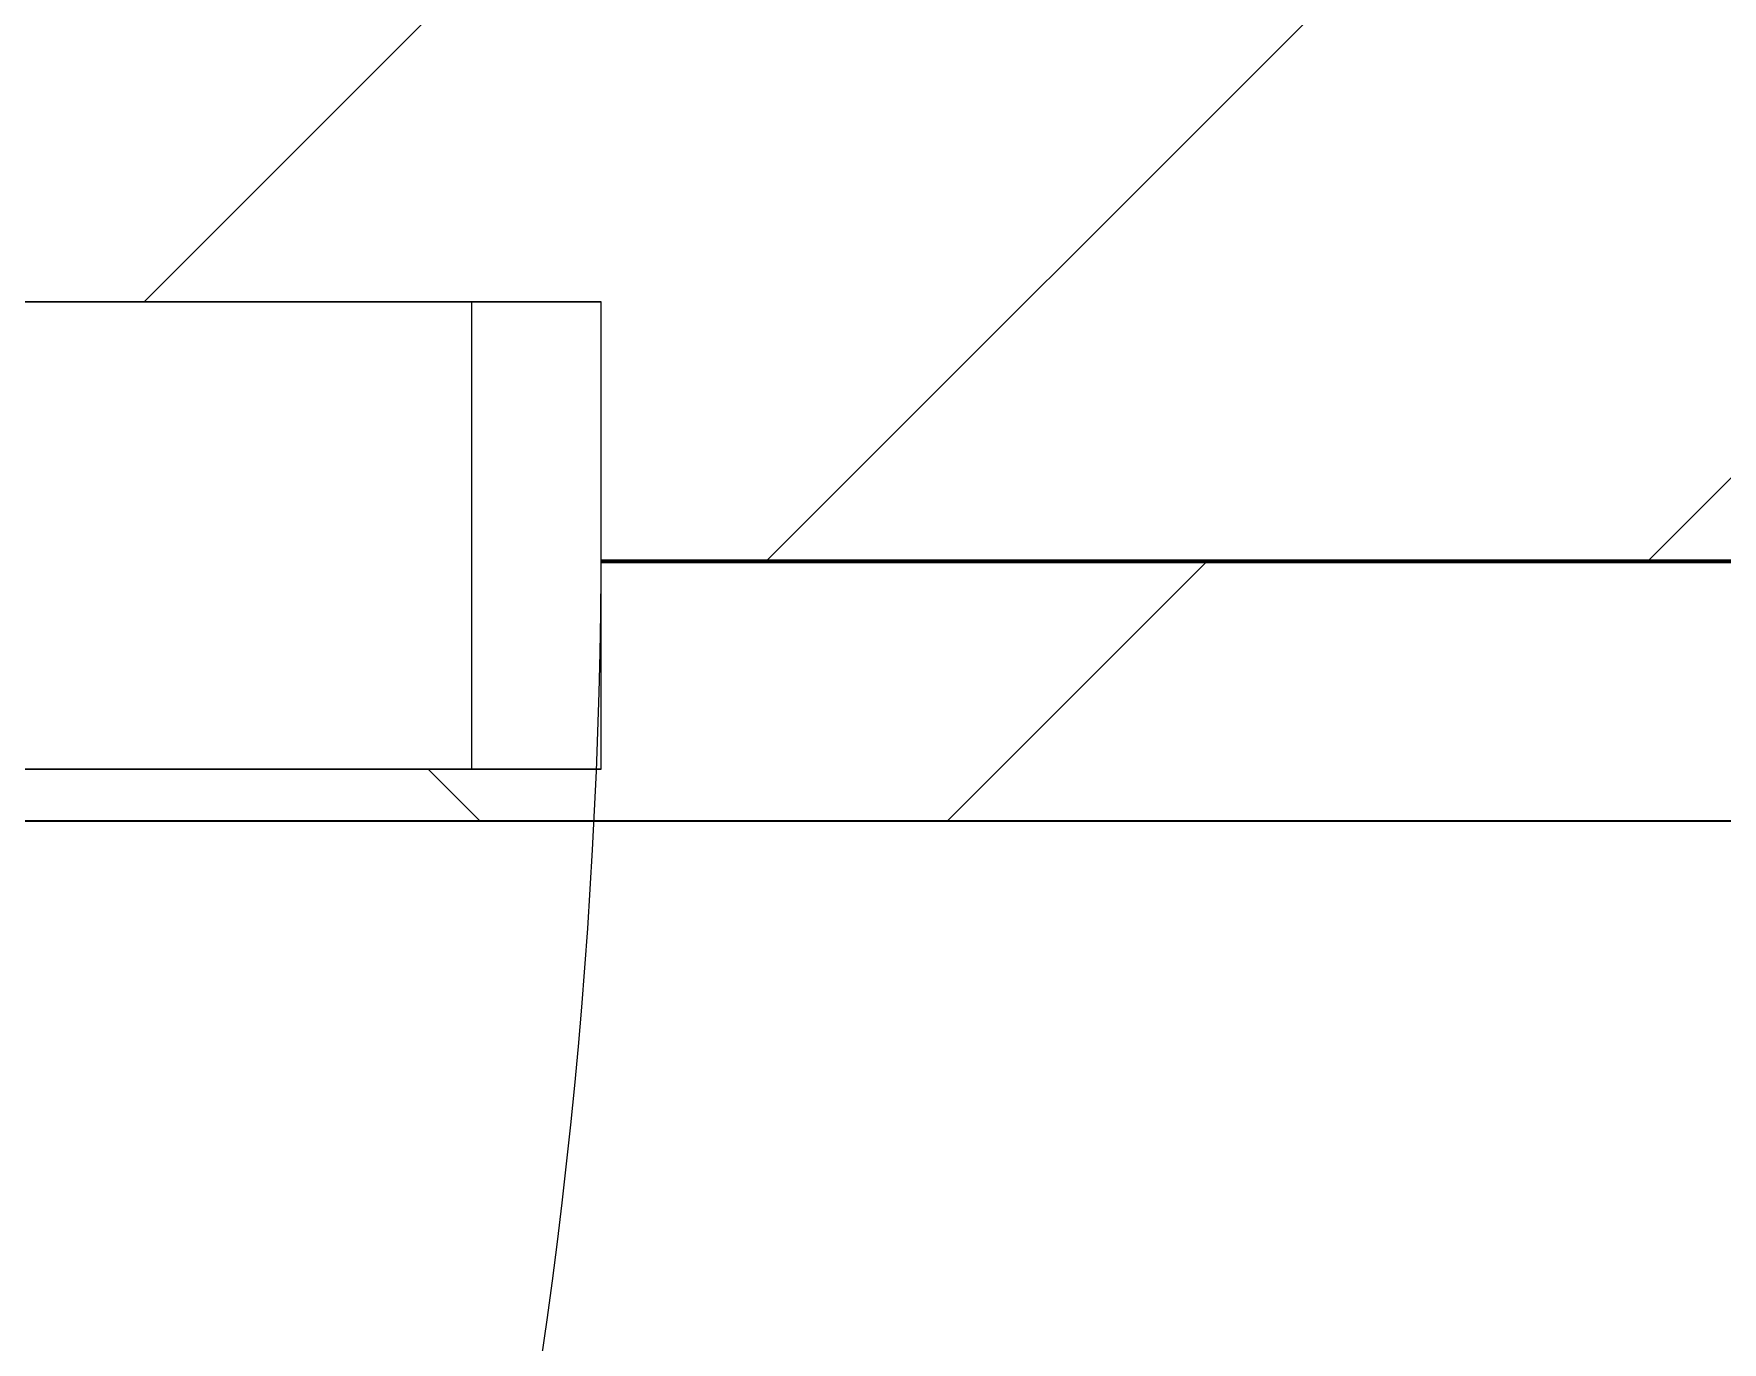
# Model space of a CAD drawing. Header units: millimetres. Extents: x -853228 to -744682, y -17776 to 32484.
# Drawn here: x -779291.6 to -778966.6, y 7793.7 to 8045.6 of the extents above; entities that cross this region are included whole.
import ezdxf
from ezdxf.xclip import XClip

# ---------------------------------------------------------------- set-up
doc = ezdxf.new("R2010")
doc.units = ezdxf.units.MM
doc.header["$XCLIPFRAME"] = 0
for name, color, linetype, lineweight in [('A-DOOR', 3, 'Continuous', 25), ('A-DOOR-E', 2, 'Continuous', 25), ('A-DOOR-OPNG', 2, 'Continuous', 9), ('A-GLAZ-CURT', 2, 'Continuous', 9), ('A-WALL', 5, 'Continuous', 35), ('A-WALL-FNSH', 2, 'Continuous', 35), ('A-WALL-PATT', 1, 'Continuous', 9)]:
    doc.layers.add(name, color=color, linetype=linetype, lineweight=lineweight)

# ---------------------------------------------------------------- blocks, each defined once
blk = doc.blocks.new('DPA_AC-SG-PI - A2_1200x2000 mm-V1-4281-01 ENLARGED LOWER PLATFORM LEVEL - REFLECTED CEILING PLAN - SHEET 2')
at = {"layer": 'A-DOOR'}
for p, q in [((575, 75), (575, -15)), ((600, 75), (575, 75)), ((600, -15), (600, 75)), ((575, -15), (600, -15))]:
    blk.add_line(p, q, dxfattribs=at)
at = {"layer": 'A-DOOR-E'}
for p, q in [((-600, 75), (600, 75)), ((575, 75), (-575, 75)), ((575, 75), (575, -14.07)), ((600, -14.07), (600, 75)), ((-456.03, -15), (575, -15)), ((600, -15), (-456.03, -15))]:
    blk.add_line(p, q, dxfattribs=at)
at = {"layer": 'A-DOOR-OPNG'}
blk.add_arc((-500, 30.2), 1100, 334.74419, 0, dxfattribs=at)
blk = doc.blocks.new('PPLS-PP19_Custom Tile Pattern - Custom Tile Pattern-V61-4281-01 ENLARGED LOWER PLATFORM LEVEL - REFLECTED CEILING PLAN - SHEET 2')
at = {"layer": 'A-GLAZ-CURT'}
for p, q in [((-107.35, 0), (300, 0)), ((300, 0), (-107.35, 0)), ((195.99, 0), (213.31, 0)), ((213.31, 0), (195.99, 0)), ((230.06, 0), (300, 0)), ((-107.35, -50), (300, -50)), ((300, -50), (-107.35, -50))]:
    blk.add_line(p, q, dxfattribs=at)
for points, knots in [([(-15.19, 0), (-13.07, 0), (7.48, 0), (42.82, 0), (88.72, 0), (120.63, 0), (138.28, 0), (138.53, 0)], [-461.142613, -461.142613, -461.142613, -461.142613, -429.606584, -390.253598, -346.313304, -291.370682, -290.5735, -290.5735, -290.5735, -290.5735]), ([(103.09, 0), (101.08, 0), (86.31, 0), (63.34, 0), (35.84, 0), (12, 0), (3.08, 0), (-1.67, 0), (-2.25, 0)], [-375.435014, -375.435014, -375.435014, -375.435014, -369.147452, -330.153101, -307.516438, -285.83788, -246.234814, -234.646884, -234.646884, -234.646884, -234.646884]), ([(99.26, 0), (97.94, 0), (91.62, 0), (85.59, 0), (74.4, 0), (62.26, 0), (51.85, 0), (43.81, 0), (29.53, 0), (20.67, 0), (18.85, 0), (18.16, 0)], [-7633.94163, -7633.94163, -7633.94163, -7633.94163, -7531.75727, -7135.649961, -6924.452779, -6738.82075, -6548.303034, -6314.283804, -6135.05769, -5972.647715, -5832.674503, -5832.674503, -5832.674503, -5832.674503]), ([(30.34, 0), (31.84, 0), (38.35, 0), (53.39, 0), (71.67, 0), (84.83, 0), (86.01, 0), (92.51, 0), (94.33, 0)], [-4870.374618, -4870.374618, -4870.374618, -4870.374618, -4705.298446, -4353.683244, -3960.84581, -3759.045785, -3336.541051, -2783.776468, -2783.776468, -2783.776468, -2783.776468]), ([(31.1, 0), (31.78, 0), (35.8, 0), (48.37, 0), (71.92, 0), (100.57, 0), (116.36, 0), (128.63, 0), (128.95, 0)], [-139.789633, -139.789633, -139.789633, -139.789633, -135.792042, -118.513713, -97.899267, -63.759246, -39.050993, -35.895543, -35.895543, -35.895543, -35.895543]), ([(136.44, 0), (121.66, 0), (86.93, 0), (51.16, 0), (31.18, 0)], [-106.750556, -106.750556, -106.750556, -106.750556, -59.610984, 0, 0, 0, 0]), ([(99.5, 0), (89.84, 0), (74.85, 0), (57.82, 0), (46.51, 0), (41.18, 0), (36.02, 0), (35.54, 0), (35.54, 0)], [-394.700319, -394.700319, -394.700319, -394.700319, -357.622665, -341.267687, -334.000314, -326.15566, -319.318397, -317.489778, -317.489778, -317.489778, -317.489778]), ([(36.29, 0), (37.77, 0), (48.82, 0), (64.79, 0), (95.91, 0), (124.45, 0), (132.42, 0), (134.6, 0)], [-314.598523, -314.598523, -314.598523, -314.598523, -305.899624, -287.17622, -249.500363, -194.761443, -152.241002, -152.241002, -152.241002, -152.241002]), ([(94.4, 0), (94.4, 0), (94.64, 0), (99.11, 0), (108.97, 0), (120.79, 0), (139.94, 0), (163.31, 0), (185.23, 0), (193.62, 0), (194.69, 0), (194.79, 0)], [-2348.345796, -2348.345796, -2348.345796, -2348.345796, -2310.419338, -2233.599744, -2052.234781, -1843.028543, -1530.39897, -1095.004608, -529.74427, -295.064701, -265.121568, -265.121568, -265.121568, -265.121568]), ([(114.39, 0), (114.2, 0), (112.08, 0), (106.59, 0), (100.56, 0), (99.49, 0)], [-8148.58938, -8148.58938, -8148.58938, -8148.58938, -8105.191388, -7723.759874, -7639.892136, -7639.892136, -7639.892136, -7639.892136]), ([(168.37, 0), (167.68, 0), (162.47, 0), (147.02, 0), (117.98, 0), (101.91, 0), (100.34, 0)], [-543.375029, -543.375029, -543.375029, -543.375029, -530.793311, -458.593899, -401.860199, -395.777283, -395.777283, -395.777283, -395.777283]), ([(129.02, 0), (129.02, 0), (124.41, 0), (122.35, 0), (114.96, 0), (108.04, 0), (103.09, 0)], [-35.386604, -35.386604, -35.386604, -35.386604, -31.430235, -22.807238, -15.488593, 0, 0, 0, 0]), ([(157.9, 0), (156.77, 0), (151.67, 0), (143.29, 0), (134.04, 0), (126.24, 0), (118.6, 0), (114.23, 0), (111.98, 0), (105.66, 0), (105.23, 0), (105.23, 0)], [-10292.955006, -10292.955006, -10292.955006, -10292.955006, -10098.273015, -9847.788484, -9677.714971, -9567.007022, -9453.21225, -9220.200448, -9012.77275, -8966.157302, -8929.495943, -8929.495943, -8929.495943, -8929.495943]), ([(105.26, 0), (105.52, 0), (111.01, 0), (112.65, 0), (113.59, 0)], [-8920.561005, -8920.561005, -8920.561005, -8920.561005, -8814.835624, -8577.462505, -8577.462505, -8577.462505, -8577.462505]), ([(128.58, 0), (128.8, 0), (130.16, 0), (139.26, 0), (152.67, 0), (161.24, 0), (162.19, 0), (162.75, 0)], [-633.326174, -633.326174, -633.326174, -633.326174, -627.736123, -618.981161, -602.094757, -592.980799, -581.414464, -581.414464, -581.414464, -581.414464]), ([(137.1, 0), (136, 0), (133.64, 0), (129.87, 0), (129.11, 0)], [-670.405967, -670.405967, -670.405967, -670.405967, -651.020627, -640.742133, -640.742133, -640.742133, -640.742133]), ([(193.8, 0), (193.33, 0), (190.11, 0), (183.13, 0), (171, 0), (161.95, 0), (161.28, 0), (158.35, 0), (157.85, 0), (157.77, 0)], [-11665.349007, -11665.349007, -11665.349007, -11665.349007, -11565.880756, -11105.624034, -10839.086983, -10768.332124, -10666.779182, -10580.760289, -10550.278881, -10550.278881, -10550.278881, -10550.278881]), ([(300, 0), (286.53, 0), (254.22, 0), (207.11, 0), (177.41, 0), (159.34, 0), (158.33, 0), (158.3, 0)], [-285.253232, -285.253232, -285.253232, -285.253232, -244.693688, -187.987675, -143.776725, -129.632772, -123.352749, -123.352749, -123.352749, -123.352749]), ([(159.07, 0), (159.13, 0), (160.84, 0), (165.21, 0), (174.15, 0), (185.98, 0), (208.82, 0), (219.42, 0), (230.06, 0)], [-115.643202, -115.643202, -115.643202, -115.643202, -114.681583, -87.660824, -65.295536, -41.623857, -24.459831, 0, 0, 0, 0]), ([(162.75, 0), (165.4, 0), (170.91, 0), (172.61, 0), (172.61, 0)], [-111.264224, -111.264224, -111.264224, -111.264224, -56.742688, -19.085662, -19.085662, -19.085662, -19.085662]), ([(247.1, 0), (246.76, 0), (245.04, 0), (238.34, 0), (226.56, 0), (221.1, 0), (200.27, 0), (182.99, 0), (174.27, 0), (169.67, 0), (168.99, 0)], [-9649.085549, -9649.085549, -9649.085549, -9649.085549, -9581.591397, -9406.094246, -9221.510254, -9016.44624, -8717.832359, -8253.978395, -8152.463617, -8069.855175, -8069.855175, -8069.855175, -8069.855175]), ([(215.22, 0), (214.62, 0), (210.55, 0), (203.98, 0), (187.54, 0), (175.3, 0), (169.49, 0)], [-203.825446, -203.825446, -203.825446, -203.825446, -198.527383, -184.406837, -162.427601, -142.916156, -142.916156, -142.916156, -142.916156]), ([(171.51, 0), (176.48, 0), (193.23, 0), (201.73, 0), (208.81, 0), (213.9, 0), (241.96, 0), (266.73, 0), (281.71, 0), (291.71, 0), (296.52, 0), (297.86, 0), (298.09, 0)], [-7971.819559, -7971.819559, -7971.819559, -7971.819559, -7784.112253, -7606.717214, -7289.299508, -7042.621073, -6582.165592, -6068.460911, -5766.029927, -5566.724884, -5280.360606, -5199.253518, -5199.253518, -5199.253518, -5199.253518]), ([(172.07, 0), (177.66, 0), (187.87, 0), (201.08, 0), (207.47, 0), (213.96, 0), (215.11, 0)], [-255.364076, -255.364076, -255.364076, -255.364076, -237.955587, -223.92608, -215.862851, -208.75215, -208.75215, -208.75215, -208.75215]), ([(300, 0), (288.22, 0), (262, 0), (230.43, 0), (219.94, 0), (219.02, 0)], [-12528.858583, -12528.858583, -12528.858583, -12528.858583, -11905.454923, -11162.864862, -10856.732305, -10856.732305, -10856.732305, -10856.732305]), ([(219.9, 0), (220.86, 0), (227.84, 0), (242.06, 0), (246.54, 0), (246.96, 0)], [-10670.940496, -10670.940496, -10670.940496, -10670.940496, -10511.382485, -9925.173265, -9834.877357, -9834.877357, -9834.877357, -9834.877357]), ([(284.76, 0), (284.76, 0), (285.09, 0), (287.47, 0), (293.59, 0), (297.76, 0), (300, 0)], [-4110.630118, -4110.630118, -4110.630118, -4110.630118, -4053.389046, -3959.664717, -3862.421465, -3746.95702, -3746.95702, -3746.95702, -3746.95702]), ([(297.38, 0), (295.84, 0), (291.62, 0), (285.38, 0), (284.87, 0)], [-4803.172655, -4803.172655, -4803.172655, -4803.172655, -4358.271401, -4143.037883, -4143.037883, -4143.037883, -4143.037883])]:
    blk.add_open_spline(points, degree=3, knots=knots, dxfattribs=at)
for points in [[(168.74, 0), (168.74, 0), (169.81, 0), (171.51, 0)], [(195.11, 0), (194.91, 0), (194.44, 0), (193.8, 0)]]:
    blk.add_open_spline(points, degree=3, dxfattribs=at)
blk = doc.blocks.new('PPLS-PP19_Custom Tile Pattern - Custom Tile Pattern-V62-4281-01 ENLARGED LOWER PLATFORM LEVEL - REFLECTED CEILING PLAN - SHEET 2')
at = {"layer": 'A-GLAZ-CURT'}
for p, q in [((-300, 0), (300, 0)), ((300, 0), (-300, 0)), ((-293.07, 0), (-275.75, 0)), ((-275.75, 0), (-293.07, 0)), ((-222.32, 0), (-205, 0)), ((-205, 0), (-222.32, 0))]:
    blk.add_line(p, q, dxfattribs=at)
at = {"layer": 'A-GLAZ-CURT', "flags": 128}
for points in [[(-300, 0), (-291.56, 0), (-283.3, 0), (-275.2, 0), (-267.26, 0), (-259.45, 0), (-251.77, 0), (-244.2, 0), (-236.74, 0), (-229.36, 0), (-222.06, 0), (-214.83, 0), (-207.71, 0), (-200.76, 0), (-194.02, 0), (-187.54, 0)], [(-155.81, 0), (-160.27, 0), (-164.95, 0), (-169.65, 0), (-174.47, 0), (-179.49, 0), (-184.81, 0), (-190.44, 0), (-196.37, 0), (-202.58, 0), (-209.04, 0), (-215.73, 0), (-222.63, 0), (-229.72, 0), (-236.97, 0), (-244.39, 0), (-251.96, 0), (-259.67, 0), (-267.51, 0), (-275.48, 0), (-283.55, 0), (-291.73, 0), (-300, 0)]]:
    blk.add_lwpolyline(points, dxfattribs=at)
at = {"layer": 'A-GLAZ-CURT'}
for points, knots in [([(-300, 0), (-284.65, 0), (-236.57, 0), (-174.61, 0), (-129.95, 0), (-110.8, 0), (-99.5, 0), (-91.46, 0)], [-5323.127839, -5323.127839, -5323.127839, -5323.127839, -4502.809032, -2700.551212, -1002.059161, -460.363443, 0, 0, 0, 0]), ([(-225.07, 0), (-242.99, 0), (-265.23, 0), (-290.31, 0), (-293.68, 0)], [-14892.772381, -14892.772381, -14892.772381, -14892.772381, -13729.592194, -13551.000693, -13551.000693, -13551.000693, -13551.000693]), ([(-224.98, 0), (-228.83, 0), (-238.59, 0), (-255.22, 0), (-262.59, 0), (-264.9, 0), (-265.4, 0)], [-1062.575795, -1062.575795, -1062.575795, -1062.575795, -858.079193, -543.655514, -208.940337, 0, 0, 0, 0]), ([(-258.6, 0), (-257.91, 0), (-254.26, 0), (-242.21, 0), (-231.34, 0), (-225.2, 0)], [-5722.54675, -5722.54675, -5722.54675, -5722.54675, -5657.471696, -5413.335975, -5069.638732, -5069.638732, -5069.638732, -5069.638732]), ([(-156.12, 0), (-157.05, 0), (-164.64, 0), (-177.91, 0), (-199.46, 0), (-216.65, 0), (-231.26, 0), (-233.46, 0), (-234, 0)], [-2162.554546, -2162.554546, -2162.554546, -2162.554546, -2113.765672, -1763.376603, -1422.553702, -978.033455, -846.069444, -682.911962, -682.911962, -682.911962, -682.911962]), ([(-233.49, 0), (-233.44, 0), (-232.38, 0), (-230.85, 0), (-226.04, 0), (-224.87, 0)], [-455.274641, -455.274641, -455.274641, -455.274641, -440.605512, -119.536984, -30.499317, -30.499317, -30.499317, -30.499317]), ([(-156.27, 0), (-173.84, 0), (-196.32, 0), (-221.17, 0), (-224.74, 0)], [-16539.310749, -16539.310749, -16539.310749, -16539.310749, -15131.813646, -14899.83482, -14899.83482, -14899.83482, -14899.83482]), ([(-224.74, 0), (-223.96, 0), (-219.91, 0), (-213.1, 0), (-200.2, 0), (-185.8, 0), (-171.77, 0), (-158.7, 0), (-157.22, 0)], [-5061.090897, -5061.090897, -5061.090897, -5061.090897, -5017.494783, -4832.723979, -4666.091899, -4349.945572, -4000.813434, -3840.635403, -3840.635403, -3840.635403, -3840.635403]), ([(-137.88, 0), (-140.56, 0), (-147.66, 0), (-147.69, 0), (-158.72, 0), (-174.02, 0), (-185.59, 0), (-205.46, 0), (-218.46, 0), (-224.74, 0)], [-3187.727384, -3187.727384, -3187.727384, -3187.727384, -2919.378265, -2477.344047, -2237.412286, -2029.680487, -1755.085331, -1400.429864, -1066.820823, -1066.820823, -1066.820823, -1066.820823]), ([(-223.63, 0), (-219.39, 0), (-206.17, 0), (-188.58, 0), (-169.02, 0), (-152.12, 0), (-136.84, 0), (-127.33, 0), (-124.19, 0), (-123.43, 0), (-123.28, 0)], [-5463.295695, -5463.295695, -5463.295695, -5463.295695, -5161.076232, -4739.070012, -4465.409639, -4149.119819, -3839.893365, -3647.167523, -3488.92562, -3439.852845, -3439.852845, -3439.852845, -3439.852845])]:
    blk.add_open_spline(points, degree=3, knots=knots, dxfattribs=at)
blk.add_open_spline([(-294.48, 0), (-296.32, 0), (-298.15, 0), (-300, 0)], degree=3, dxfattribs=at)
blk = doc.blocks.new('*U516')
at = {"layer": 'A-GLAZ-CURT', "rotation": 180}
for name, p in [('PPLS-PP19_Custom Tile Pattern - Custom Tile Pattern-V61-4281-01 ENLARGED LOWER PLATFORM LEVEL - REFLECTED CEILING PLAN - SHEET 2', (22800, 4315)), ('PPLS-PP19_Custom Tile Pattern - Custom Tile Pattern-V62-4281-01 ENLARGED LOWER PLATFORM LEVEL - REFLECTED CEILING PLAN - SHEET 2', (22200, 4315))]:
    blk.add_blockref(name, p, dxfattribs=at)
blk = doc.blocks.new('DPA_AC-SG-PI - A2_1200x2000 mm-12150596-4180-01 LOWER PLATFORM LEVEL - REFLECTED CEILING PLAN')
at = {"layer": 'A-DOOR', "lineweight": 9}
for p, q in [((575, 75), (575, -15)), ((600, 75), (575, 75)), ((600, -15), (600, 75)), ((575, -15), (600, -15))]:
    blk.add_line(p, q, dxfattribs=at)
at = {"layer": 'A-DOOR-E'}
for p, q in [((-600, 75), (600, 75)), ((575, 75), (-575, 75)), ((575, 75), (575, -15)), ((600, -15), (600, 75)), ((-456.03, -15), (575, -15)), ((600, -15), (-456.03, -15))]:
    blk.add_line(p, q, dxfattribs=at)
at = {"layer": 'A-DOOR-OPNG'}
blk.add_arc((-500, 30.2), 1100, 334.74419, 0, dxfattribs=at)
blk = doc.blocks.new('C-1-PP19-AR-4180-01-B_20250908-040939_EXDOWNLIGHT')
at = {"layer": 'A-DOOR-E'}
blk.add_blockref('DPA_AC-SG-PI - A2_1200x2000 mm-12150596-4180-01 LOWER PLATFORM LEVEL - REFLECTED CEILING PLAN', (-35100, 4340), dxfattribs=at)
blk = doc.blocks.new('*U986')
blk.add_lwpolyline([(-38349, 4315), (-38349, 2757.5), (-41450, 2757.5), (-41450, 4315), (-49246.8, 4315), (-49246.8, 550), (-30509.06, 550), (-30509.06, 4315), (-38349, 4315)])

msp = doc.modelspace()

# ---------------------------------------------------------------- hatches: boundary and pattern name
at = {"layer": 'A-WALL-PATT', "lineweight": 9}
h = msp.add_hatch(dxfattribs=at)
h.set_pattern_fill('FP_2', color=256, style=0, pattern_type=2)
h.set_pattern_definition([(45, (0, 0), (-84.852814, 84.852814), [])])
h.paths.add_polyline_path([(-778775.03, 7944.02), (-778775.03, 8144.02), (-783082.37, 8144.02), (-783082.37, 7944.02), (-780382.37, 7944.02), (-780382.37, 7994.02), (-779182.37, 7994.02), (-779182.37, 7944.02), (-779050.8, 7944.02)])

# ---------------------------------------------------------------- linework, layer by layer
at = {"layer": 'A-WALL', "color": 7, "lineweight": 70}
msp.add_line((-778775.03, 7944.02), (-779182.37, 7944.02), dxfattribs=at)
at = {"layer": 'A-WALL-FNSH', "color": 250}
msp.add_line((-779182.37, 7944.02), (-778775.03, 7944.02), dxfattribs=at)

# ---------------------------------------------------------------- block references
ref = msp.add_blockref('*U986', (-744682.37, 3579.02))
XClip(ref).set_block_clipping_path([(-104690.1238047113, -9620.0077451946), (-34092.6543255158, 14393.0014498748)])

# ---------------------------------------------------------------- next in the draw order: hatches: boundary and pattern name
at = {"layer": 'A-WALL-PATT', "lineweight": 9}
h = msp.add_hatch(dxfattribs=at)
h.set_pattern_fill('FP_3', color=256, style=0, pattern_type=2)
h.set_pattern_definition([(45, (0, 0), (-212.13203, 212.13203), []), (135, (0, 0), (-212.13203, -212.13203), [])])
h.paths.add_polyline_path([(-779257.63, 7894.02), (-778775.03, 7894.02), (-778775.03, 7944.02), (-779182.37, 7944.02), (-779182.37, 7904.02), (-780238.41, 7904.02), (-780216.03, 7894.02), (-779326.57, 7894.02)])
h.paths.add_polyline_path([(-780636.49, 7894.02), (-780326.34, 7894.02), (-780348.72, 7904.02), (-780382.37, 7904.95), (-780382.37, 7944.02), (-783032.37, 7944.02), (-783032.37, 7894.02), (-780705.43, 7894.02)])

# ---------------------------------------------------------------- next in the draw order: linework, layer by layer
msp.add_spline([(-835882.37, 3579.02), (-801682.37, 12088.47), (-758836, 27096.51), (-744682.37, 3579.02)], degree=3)
at = {"layer": 'A-WALL-FNSH', "color": 250}
for p, q in [((-779182.37, 7894.02), (-780216.03, 7894.02)), ((-778775.03, 7894.02), (-779182.37, 7894.02))]:
    msp.add_line(p, q, dxfattribs=at)

# ---------------------------------------------------------------- next in the draw order: block references
ref = msp.add_blockref('C-1-PP19-AR-4180-01-B_20250908-040939_EXDOWNLIGHT', (-744682.37, 3579.02))
XClip(ref).set_block_clipping_path([(-104690.1238047113, -9620.0077451946), (-34092.6543255158, 14393.0014498748)])
msp.add_blockref('*U516', (-801682.37, 3579.02))
at = {"layer": 'A-DOOR-E'}
msp.add_blockref('DPA_AC-SG-PI - A2_1200x2000 mm-V1-4281-01 ENLARGED LOWER PLATFORM LEVEL - REFLECTED CEILING PLAN - SHEET 2', (-779782.37, 7919.02), dxfattribs=at)

doc.saveas('drawing.dxf')
